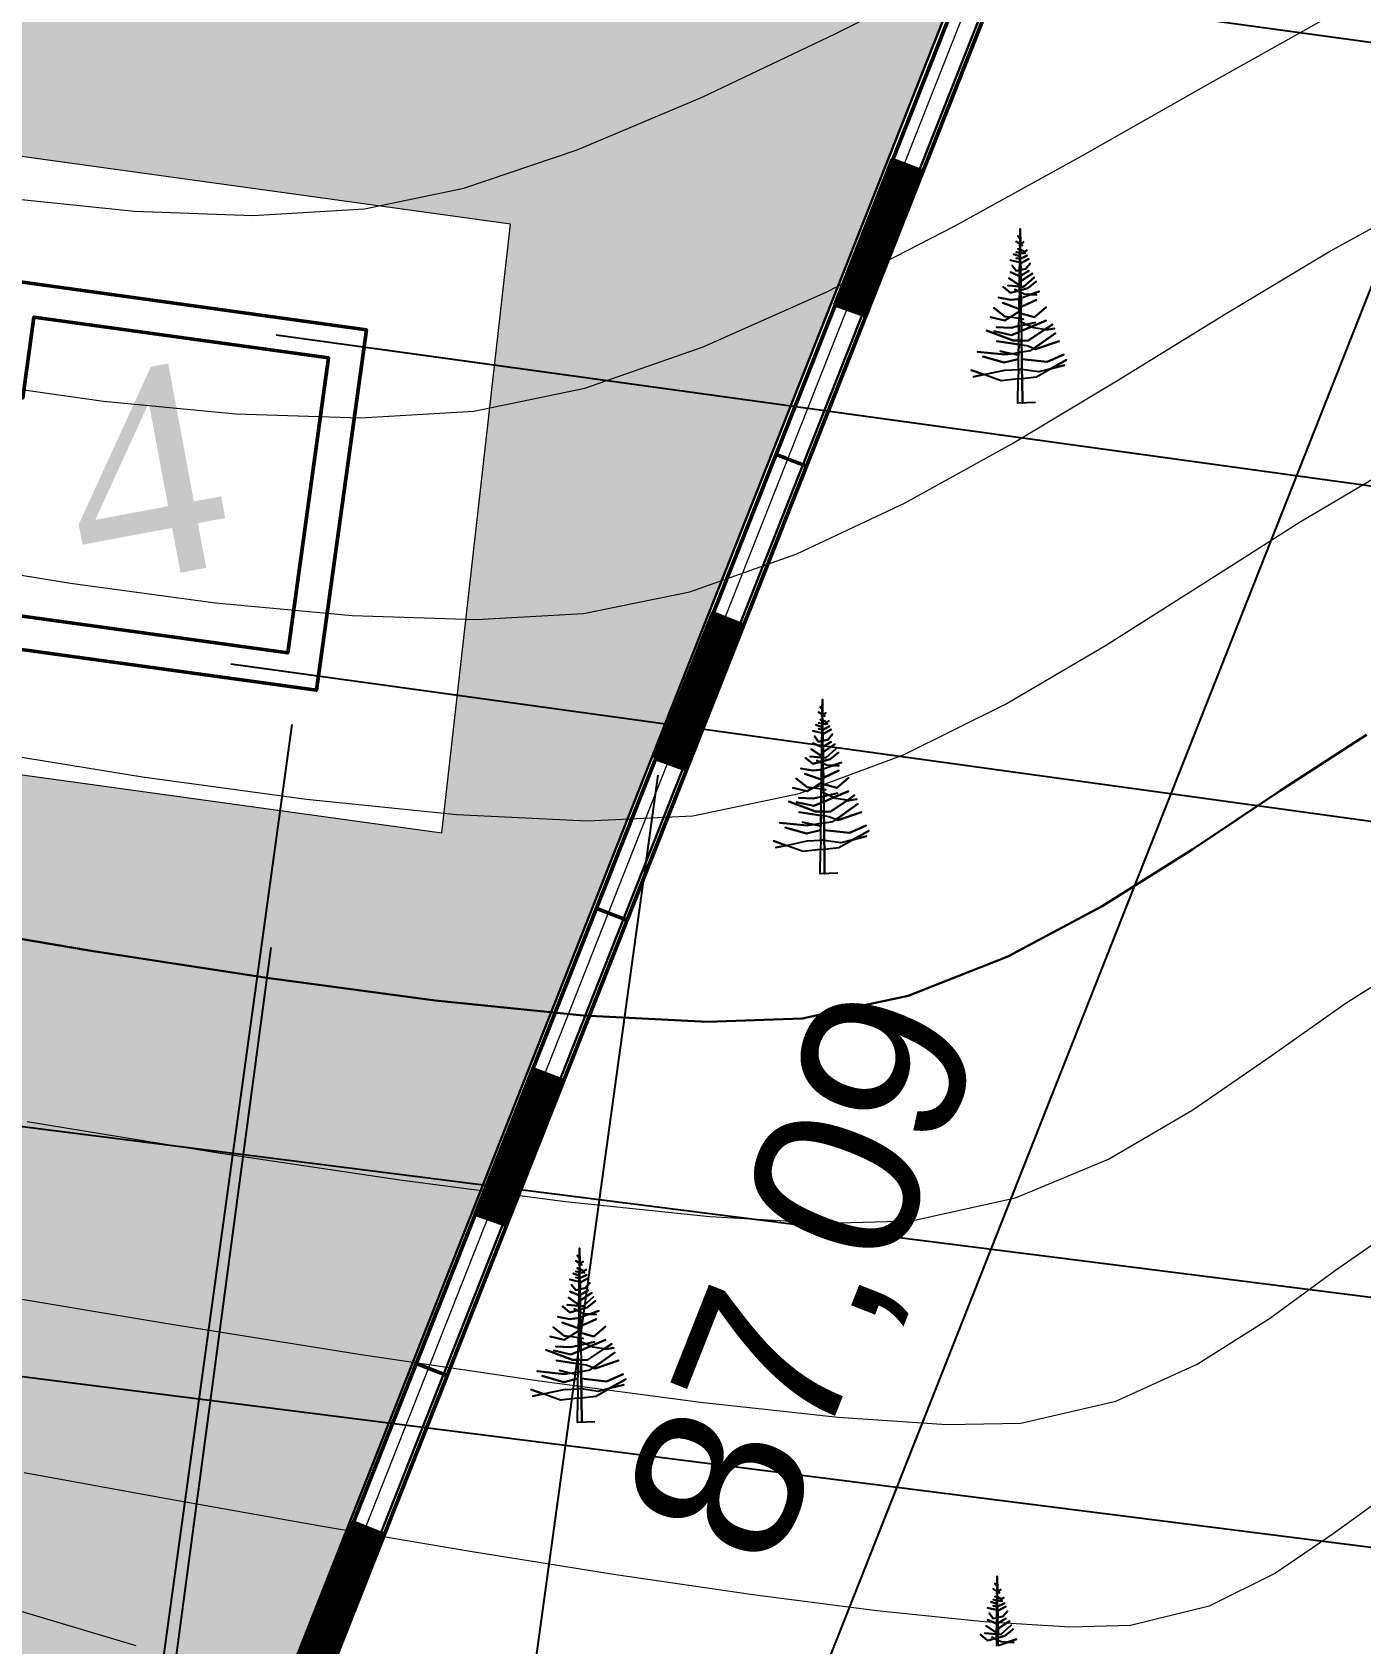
# Model space of a CAD drawing. Header units: feet. Extents: x 3381 to 683784, y 675186 to 4376258.
# Drawn here: x 683360.91 to 683376.96, y 4375792.91 to 4375812.39 of the extents above; entities that cross this region are included whole.
import ezdxf

# ---------------------------------------------------------------- set-up
doc = ezdxf.new("R2010")
doc.units = ezdxf.units.FT
doc.header["$MEASUREMENT"] = 0
doc.header["$PDMODE"] = 34
doc.header["$PDSIZE"] = 0.01
doc.layers.get('0').update_dxf_attribs({"linetype": 'CONTINUOUS'})
doc.layers.get('Defpoints').update_dxf_attribs({"linetype": 'CONTINUOUS'})
doc.layers.add('ANA HORIZONTAL', color=24, linetype='CONTINUOUS', lineweight=30)
doc.layers.add('HORIZANTAL', color=24, linetype='CONTINUOUS', lineweight=13)
doc.layers.add('Aqaclar', color=3, linetype='CONTINUOUS')
doc.layers.add('Layer8', color=7, linetype='CONTINUOUS')
doc.styles.get("Standard").update_dxf_attribs({"font": 'arial.ttf', "height": 2})
doc.styles.add('style5', font='ariall.ttf', dxfattribs={"height": 400})
doc.dimstyles.new('ISO-25', dxfattribs={"dimtxt": 2, "dimasz": 1, "dimexe": 1.25, "dimexo": 0.625, "dimtad": 1, "dimtxsty": 'Standard', "dimblk": 'OBLIQUE', "dimcen": 2.5, "dimadec": 0, "dimazin": 0, "dimtfac": 1, "dimtmove": 0, "dimatfit": 3, "dimldrblk": 'OBLIQUE', "dimfxl": 1, "dimarcsym": 0})

# ---------------------------------------------------------------- blocks, each defined once
blk = doc.blocks.new('_Oblique')
at = {"color": 0, "linetype": 'ByBlock', "lineweight": -2}
blk.add_line((-0.5, -0.5), (0.5, 0.5), dxfattribs=at)
blk = doc.blocks.new('*D133')
at = {"color": 0, "lineweight": -2, "transparency": 16777216}
for p, q in [((683383.27, 4375839.039), (683389.245, 4375836.679)), ((683356.082, 4375756.138), (683388.082, 4375837.138)), ((683351.27, 4375758.039), (683357.245, 4375755.679))]:
    blk.add_line(p, q, dxfattribs=at)
at = {"layer": 'Defpoints', "color": 0, "lineweight": 30, "transparency": 16777216}
for p in [(683382.689, 4375839.269), (683388.082, 4375837.138), (683350.689, 4375758.269)]:
    blk.add_point(p, dxfattribs=at)
at = {"color": 0, "lineweight": -2, "transparency": 16777216}
for p, rotation in [((683388.082, 4375837.138), 68.44292071496228), ((683356.082, 4375756.138), 248.4429207149623)]:
    blk.add_blockref('_Oblique', p, dxfattribs=dict(at, rotation=rotation))
at = {"color": 0, "lineweight": 18, "transparency": 16777216, "insert": (683370.383, 4375797.31), "char_height": 2, "attachment_point": 5, "rotation": 68.4429}
blk.add_mtext('87,09', dxfattribs=at)
blk = doc.blocks.new('*D99')
at = {"color": 0, "lineweight": -2, "transparency": 16777216}
for p, q in [((683366.418, 4375818.804), (683392.775, 4375815.752)), ((683390.958, 4375810.928), (683391.533, 4375815.896)), ((683365.843, 4375813.836), (683392.199, 4375810.784))]:
    blk.add_line(p, q, dxfattribs=at)
at = {"layer": 'Defpoints', "color": 0, "lineweight": 30, "transparency": 16777216}
for p in [(683365.797, 4375818.876, 243.171), (683391.533, 4375815.896), (683365.222, 4375813.908, 243.171)]:
    blk.add_point(p, dxfattribs=at)
at = {"color": 0, "lineweight": -2, "transparency": 16777216}
for p, rotation in [((683391.533, 4375815.896), 83.39454021314612), ((683390.958, 4375810.928), 263.3945402131461)]:
    blk.add_blockref('_Oblique', p, dxfattribs=dict(at, rotation=rotation))
at = {"color": 0, "lineweight": 18, "transparency": 16777216, "insert": (683389.61, 4375813.601), "char_height": 2, "attachment_point": 5, "rotation": 83.3945}
blk.add_mtext('{\\fArial|b0|i0|c238|p34;5.0}', dxfattribs=at)
blk = doc.blocks.new('*D104')
at = {"color": 0, "lineweight": -2, "transparency": 16777216}
for p, q in [((683363.855, 4375808.735), (683391.644, 4375804.899)), ((683389.856, 4375801.09), (683390.405, 4375805.07)), ((683363.306, 4375804.755), (683391.094, 4375800.919))]:
    blk.add_line(p, q, dxfattribs=at)
at = {"layer": 'Defpoints', "color": 0, "lineweight": 30, "transparency": 16777216}
for p in [(683363.236, 4375808.82), (683390.405, 4375805.07), (683362.687, 4375804.84)]:
    blk.add_point(p, dxfattribs=at)
at = {"color": 0, "lineweight": -2, "transparency": 16777216}
for p, rotation in [((683390.405, 4375805.07), 82.14074680062394), ((683389.856, 4375801.09), 262.1407468006239)]:
    blk.add_blockref('_Oblique', p, dxfattribs=dict(at, rotation=rotation))
at = {"color": 0, "lineweight": 18, "transparency": 16777216, "insert": (683388.5, 4375803.305), "char_height": 2, "attachment_point": 5, "rotation": 82.1407}
blk.add_mtext('{\\fArial|b0|i0|c238|p34;4.0}', dxfattribs=at)
blk = doc.blocks.new('*D108')
at = {"color": 0, "lineweight": -2, "transparency": 16777216}
for p, q in [((683359.855, 4375801.856), (683356.112, 4375773.867)), ((683363.793, 4375801.329), (683360.05, 4375773.34)), ((683356.278, 4375775.106), (683360.216, 4375774.579))]:
    blk.add_line(p, q, dxfattribs=at)
at = {"layer": 'Defpoints', "color": 0, "lineweight": 30, "transparency": 16777216}
for p in [(683359.938, 4375802.476), (683363.876, 4375801.949), (683360.216, 4375774.579)]:
    blk.add_point(p, dxfattribs=at)
at = {"color": 0, "lineweight": -2, "transparency": 16777216}
for p, rotation in [((683356.278, 4375775.106), 172.3837789304627), ((683360.216, 4375774.579), 352.3837789304627)]:
    blk.add_blockref('_Oblique', p, dxfattribs=dict(at, rotation=rotation))
at = {"color": 0, "lineweight": 18, "transparency": 16777216, "insert": (683358.465, 4375776.474), "char_height": 2, "attachment_point": 5, "rotation": 352.3838}
blk.add_mtext('{\\fArial|b0|i0|c238|p34;4.0}', dxfattribs=at)
blk = doc.blocks.new('*D121')
at = {"color": 0, "lineweight": -2, "transparency": 16777216}
for p, q in [((683364.046, 4375804.022), (683359.819, 4375773.396)), ((683368.467, 4375803.411), (683364.24, 4375772.786)), ((683359.99, 4375774.635), (683364.411, 4375774.024))]:
    blk.add_line(p, q, dxfattribs=at)
at = {"layer": 'Defpoints', "color": 0, "lineweight": 30, "transparency": 16777216}
for p in [(683364.132, 4375804.641, 243.171), (683368.553, 4375804.031, 243.171), (683364.411, 4375774.024)]:
    blk.add_point(p, dxfattribs=at)
at = {"color": 0, "lineweight": -2, "transparency": 16777216}
for p, rotation in [((683359.99, 4375774.635), 172.1407467968113), ((683364.411, 4375774.024), 352.1407467968113)]:
    blk.add_blockref('_Oblique', p, dxfattribs=dict(at, rotation=rotation))
at = {"color": 0, "lineweight": 18, "transparency": 16777216, "insert": (683362.425, 4375775.96), "char_height": 2, "attachment_point": 5, "rotation": 352.1407}
blk.add_mtext('{\\fArial|b0|i0|c238|p34;4.50}', dxfattribs=at)
blk = doc.blocks.new('*D122')
at = {"color": 0, "lineweight": -2, "transparency": 16777216}
for p, q in [((683365.841, 4375813.823), (683392.37, 4375810.161)), ((683391.132, 4375810.332), (683390.405, 4375805.07)), ((683365.115, 4375808.561), (683391.644, 4375804.899))]:
    blk.add_line(p, q, dxfattribs=at)
at = {"layer": 'Defpoints', "color": 0, "lineweight": 30, "transparency": 16777216}
for p in [(683365.222, 4375813.908, 243.171), (683364.495, 4375808.646, 243.171), (683390.405, 4375805.07)]:
    blk.add_point(p, dxfattribs=at)
at = {"color": 0, "lineweight": -2, "transparency": 16777216}
for p, rotation in [((683391.132, 4375810.332), 82.14074680101669), ((683390.405, 4375805.07), 262.1407468010166)]:
    blk.add_blockref('_Oblique', p, dxfattribs=dict(at, rotation=rotation))
at = {"color": 0, "lineweight": 18, "transparency": 16777216, "insert": (683389.138, 4375807.926), "char_height": 2, "width": 3.86374, "attachment_point": 5, "rotation": 82.1407}
blk.add_mtext('{\\fArial|b0|i0|c238|p34;5.50}', dxfattribs=at)
blk = doc.blocks.new('*D123')
at = {"color": 0, "lineweight": -2, "transparency": 16777216}
for p, q in [((683356.605, 4375799.695), (683390.418, 4375795.417)), ((683356.228, 4375796.719), (683390.042, 4375792.441)), ((683389.178, 4375795.574), (683388.802, 4375792.598))]:
    blk.add_line(p, q, dxfattribs=at)
at = {"layer": 'Defpoints', "color": 0, "lineweight": 30, "transparency": 16777216}
for p in [(683355.985, 4375799.774, 688.5), (683355.608, 4375796.797, 688.5), (683388.802, 4375792.598)]:
    blk.add_point(p, dxfattribs=at)
at = {"color": 0, "lineweight": -2, "transparency": 16777216}
for p, rotation in [((683389.178, 4375795.574), 82.78944197932778), ((683388.802, 4375792.598), 262.7894419793278)]:
    blk.add_blockref('_Oblique', p, dxfattribs=dict(at, rotation=rotation))
at = {"color": 0, "lineweight": 18, "transparency": 16777216, "insert": (683387.356, 4375794.293), "char_height": 2, "attachment_point": 5, "rotation": 82.7894}
blk.add_mtext('{\\fArial|b0|i0|c238|p34;3.0}', dxfattribs=at)
blk = doc.blocks.new('*D94')
at = {"color": 0, "lineweight": -2, "transparency": 16777216}
blk.add_arc((683359.508, 4375781.137), 7.21, 68.4429, 172.4341, dxfattribs=at)
at = {"layer": 'Defpoints', "color": 0, "lineweight": 30, "transparency": 16777216}
for p in [(683382.429, 4375839.155), (683262.889, 4375793.97), (683354.17, 4375785.983), (683359.543, 4375781.132), (683350.571, 4375758.514)]:
    blk.add_point(p, dxfattribs=at)
at = {"color": 0, "lineweight": -2, "transparency": 16777216}
for p, rotation in [((683362.157, 4375787.843), 338.4429207148453), ((683352.361, 4375782.086), 262.4341392844076)]:
    blk.add_blockref('_Oblique', p, dxfattribs=dict(at, rotation=rotation))
at = {"color": 0, "lineweight": 18, "transparency": 16777216, "insert": (683355.022, 4375788.773), "char_height": 2, "attachment_point": 5, "rotation": 30.4385}
blk.add_mtext('104°', dxfattribs=at)

msp = doc.modelspace()

# ---------------------------------------------------------------- hatches: boundary and pattern name
at = {"lineweight": 25}
h = msp.add_hatch(dxfattribs=at)
h.set_pattern_fill('GRASS', color=3)
h.set_pattern_definition([(90, (2464.0595, 925.1667), (-0.707106781, 0.707106781), [0.1875, -1.226713563]), (45, (2464.0595, 925.1667), (-0.70710678119, 0.70710678119), [0.1875, -0.8125]), (135, (2464.0595, 925.1667), (-0.70710678119, -0.70710678119), [0.1875, -0.8125])])
edge = h.paths.add_edge_path(flags=16)
edge.add_arc((683277.03, 4375801.661), 3.56, 0, 360)
edge = h.paths.add_edge_path()
edge.add_line((683279.822, 4375803.87), (683284.359, 4375803.262))
edge.add_line((683284.359, 4375803.262), (683284.746, 4375806.151))
edge.add_line((683284.746, 4375806.151), (683277.42, 4375807.14))
edge.add_line((683277.42, 4375807.14), (683279.561, 4375822.997))
edge.add_line((683279.561, 4375822.997), (683287.934, 4375821.866))
edge.add_line((683287.934, 4375821.866), (683288.661, 4375827.249))
edge.add_line((683288.661, 4375827.249), (683284.009, 4375827.92))
edge.add_line((683284.009, 4375827.92), (683284.823, 4375833.562))
edge.add_line((683284.823, 4375833.562), (683292.945, 4375832.408))
edge.add_line((683292.945, 4375832.408), (683296.691, 4375859.524))
edge.add_line((683296.691, 4375859.524), (683296.784, 4375860.213))
edge.add_line((683296.784, 4375860.213), (683296.514, 4375859.72))
edge.add_line((683296.514, 4375859.72), (683258.976, 4375786.391))
edge.add_line((683258.976, 4375786.391), (683350.571, 4375758.514))
edge.add_line((683350.571, 4375758.514), (683382.429, 4375839.155))
edge.add_line((683382.429, 4375839.155), (683375.318, 4375841.876))
edge.add_line((683375.318, 4375841.876), (683373.564, 4375837.292))
edge.add_line((683373.564, 4375837.292), (683365.2, 4375840.225))
edge.add_arc((683524.629, 4375775.341), 172.127, 157.85455, 159.31778)
edge.add_line((683363.595, 4375836.133), (683376.96, 4375834.336))
edge.add_line((683376.96, 4375834.336), (683376.218, 4375829.089))
edge.add_line((683376.218, 4375829.089), (683362.889, 4375830.896))
edge.add_arc((683363.189, 4375827.755), 3.155, 95.4615, 167.5925)
edge.add_line((683360.108, 4375828.433), (683360.108, 4375827.477))
edge.add_line((683360.108, 4375827.477), (683361.774, 4375827.871))
edge.add_line((683361.774, 4375827.871), (683367.366, 4375826.892))
edge.add_line((683367.366, 4375826.892), (683365.416, 4375813.709))
edge.add_line((683365.416, 4375813.709), (683365.197, 4375813.709))
edge.add_line((683365.197, 4375813.709), (683360.108, 4375814.426))
edge.add_line((683360.108, 4375814.426), (683360.719, 4375819.794))
edge.add_line((683360.719, 4375819.794), (683365.822, 4375819.095))
edge.add_line((683365.822, 4375819.095), (683366.173, 4375821.656))
edge.add_line((683366.173, 4375821.656), (683360.993, 4375822.366))
edge.add_line((683360.993, 4375822.366), (683361.589, 4375827.455))
edge.add_line((683361.589, 4375827.455), (683360.008, 4375827.246))
edge.add_line((683360.008, 4375827.246), (683357.952, 4375811.279))
edge.add_line((683357.952, 4375811.279), (683366.688, 4375810.071))
edge.add_line((683366.688, 4375810.071), (683365.857, 4375802.715))
edge.add_line((683365.857, 4375802.715), (683357.074, 4375803.93))
edge.add_line((683357.074, 4375803.93), (683356.695, 4375801.28))
edge.add_line((683356.695, 4375801.28), (683350.568, 4375802.083))
edge.add_arc((683350.131, 4375792.093), 10, 87.4993, 110.7786)
edge.add_line((683346.584, 4375801.442), (683356.333, 4375800.016))
edge.add_line((683356.333, 4375800.016), (683355.706, 4375796.522))
edge.add_line((683355.706, 4375796.522), (683352.395, 4375797.048))
edge.add_line((683352.395, 4375797.048), (683352.789, 4375800.122))
edge.add_line((683352.789, 4375800.122), (683350.258, 4375800.457))
edge.add_line((683350.258, 4375800.457), (683349.853, 4375797.395))
edge.add_line((683349.853, 4375797.395), (683346.529, 4375797.835))
edge.add_line((683346.529, 4375797.835), (683346.881, 4375800.932))
edge.add_line((683346.881, 4375800.932), (683346.087, 4375801.239))
edge.add_arc((683350.3, 4375791.88), 10.263, 114.2395, 179.0096)
edge.add_line((683340.039, 4375792.058), (683339.689, 4375789.422))
edge.add_line((683339.689, 4375789.422), (683336.703, 4375789.749))
edge.add_line((683336.703, 4375789.749), (683335.822, 4375784.886))
edge.add_line((683335.822, 4375784.886), (683327.113, 4375786.099))
edge.add_line((683327.113, 4375786.099), (683327.8, 4375791))
edge.add_line((683327.8, 4375791), (683320.874, 4375791.919))
edge.add_line((683320.874, 4375791.919), (683321.309, 4375795.193))
edge.add_arc((683318.335, 4375795.588), 3, 352.4412, 442.1402)
edge.add_line((683318.745, 4375798.559), (683306.859, 4375800.2))
edge.add_line((683306.859, 4375800.2), (683305.588, 4375790.783))
edge.add_line((683305.588, 4375790.783), (683298.285, 4375791.761))
edge.add_line((683298.285, 4375791.761), (683299.539, 4375801.211))
edge.add_line((683299.539, 4375801.211), (683296.523, 4375801.633))
edge.add_line((683296.523, 4375801.633), (683295.262, 4375792.128))
edge.add_line((683295.262, 4375792.128), (683293.832, 4375792.402))
edge.add_line((683293.832, 4375792.402), (683283.111, 4375793.946))
edge.add_line((683283.111, 4375793.946), (683284.16, 4375801.775))
edge.add_line((683284.16, 4375801.775), (683280.54, 4375802.26))
edge.add_arc((683277.03, 4375801.661), 3.56, 9.688, 38.3434)
at = {"lineweight": 50}
h = msp.add_hatch(dxfattribs=at)
h.set_pattern_fill('ANSI31', scale=0.3, angle=76.6288)
h.set_pattern_definition([(121.628787469, (4782350.89362, 2697300.9547), (-0.03192988339517, -0.01966551668202), [])])
h.paths.add_polyline_path([(683370.606, 4375809.096), (683371.301, 4375810.853), (683371.671, 4375810.711), (683370.982, 4375808.961)])
h = msp.add_hatch(dxfattribs=at)
h.set_pattern_fill('ANSI31', scale=0.3, angle=76.0049)
h.set_pattern_definition([(121.004872172, (4763828.15814, 2652760.532706), (-0.0321421312917, -0.01931666109934), [])])
h.paths.add_polyline_path([(683368.43, 4375803.617), (683369.132, 4375805.372), (683369.503, 4375805.224), (683368.813, 4375803.474)])
h = msp.add_hatch(dxfattribs=at)
h.set_pattern_fill('ANSI31', scale=0.3, angle=76.6288)
h.set_pattern_definition([(121.628787469, (4782346.54984, 2697289.964888), (-0.03192988339517, -0.01966551668202), [])])
h.paths.add_polyline_path([(683366.262, 4375798.107), (683366.957, 4375799.864), (683367.328, 4375799.721), (683366.638, 4375797.971)])
h = msp.add_hatch(dxfattribs=at)
h.set_pattern_fill('ANSI31', scale=0.3, angle=76.0049)
h.set_pattern_definition([(121.004872172, (4763823.814362, 2652749.542893), (-0.0321421312917, -0.01931666109934), [])])
h.paths.add_polyline_path([(683364.086, 4375792.628), (683364.788, 4375794.383), (683365.16, 4375794.235), (683364.47, 4375792.485)])

# ---------------------------------------------------------------- linework, layer by layer
at = {"color": 7, "lineweight": 50}
for p, q in [((683369.89, 4375807.29), (683370.253, 4375807.151)), ((683367.71, 4375801.807), (683368.073, 4375801.668)), ((683365.547, 4375796.3), (683365.909, 4375796.161))]:
    msp.add_line(p, q, dxfattribs=at)
at = {"color": 7, "lineweight": 30}
for points in [[(683370.574, 4375844.12), (683382.949, 4375839.384), (683350.807, 4375758.024), (683258.402, 4375786.147), (683301.593, 4375870.52), (683361.232, 4375847.695)], [(683370.431, 4375843.746), (683382.429, 4375839.155), (683350.571, 4375758.514), (683258.976, 4375786.391), (683301.785, 4375870.018), (683361.089, 4375847.322)]]:
    msp.add_lwpolyline(points, dxfattribs=at)
at = {"color": 1, "lineweight": 0}
msp.add_lwpolyline([(683258.689, 4375786.269), (683301.689, 4375870.269), (683382.689, 4375839.269), (683350.689, 4375758.269)], close=True, dxfattribs=at)
at = {"color": 7, "lineweight": 50}
for points in [[(683361.341, 4375847.255), (683361.516, 4375847.616), (683336.193, 4375857.298), (683297.299, 4375862.131), (683262.253, 4375793.668), (683359.802, 4375780.68), (683375.579, 4375820.596), (683375.22, 4375820.738), (683359.543, 4375781.132), (683262.889, 4375793.97), (683297.578, 4375861.697), (683336.092, 4375856.924), (683361.341, 4375847.255)], [(683370.606, 4375809.096), (683371.301, 4375810.853), (683371.671, 4375810.711), (683370.98, 4375808.962), (683370.606, 4375809.096)], [(683368.431, 4375803.617), (683369.132, 4375805.372), (683369.503, 4375805.225), (683368.812, 4375803.475), (683368.448, 4375803.61)], [(683366.262, 4375798.107), (683366.957, 4375799.864), (683367.328, 4375799.721), (683366.636, 4375797.972), (683366.262, 4375798.107)], [(683364.087, 4375792.627), (683364.788, 4375794.383), (683365.16, 4375794.235), (683364.468, 4375792.485), (683364.104, 4375792.62)]]:
    msp.add_lwpolyline(points, dxfattribs=at)
at = {"color": 7, "lineweight": 18, "elevation": 243.171}
msp.add_lwpolyline([(683357.029, 4375803.937), (683365.857, 4375802.715), (683366.688, 4375810.071), (683357.952, 4375811.279)], dxfattribs=at)
at = {"color": 7, "lineweight": 50, "elevation": 243.171, "flags": 128}
msp.add_lwpolyline([(683360.398, 4375808.026), (683360.794, 4375807.971), (683360.929, 4375808.947), (683364.49, 4375808.455), (683363.996, 4375804.889), (683360.435, 4375805.381), (683360.657, 4375806.981), (683360.261, 4375807.036), (683359.984, 4375805.04), (683364.343, 4375804.437), (683364.946, 4375808.795), (683360.588, 4375809.398), (683360.398, 4375808.026)], dxfattribs=at)
at = {"linetype": 'Continuous'}
msp.add_open_spline([(683310.661, 4375992.239), (683312.482, 4375988.769), (683318.788, 4375976.751), (683328.685, 4375958.769), (683342.68, 4375939.505), (683353.451, 4375919.307), (683364.414, 4375901.421), (683373.542, 4375884.018), (683386.957, 4375865.497), (683403.556, 4375851.208), (683415.091, 4375836.371), (683423.022, 4375825.888), (683434.34, 4375813.97), (683442.589, 4375803.278), (683447.033, 4375797.518)], degree=3, knots=[0, 0, 0, 0, 11.75951, 40.72321, 61.46233, 83.054979, 109.290717, 124.392744, 141.962718, 177.533008, 189.558821, 198.276488, 216.955448, 238.768866, 238.768866, 238.768866, 238.768866], dxfattribs=at)
at = {"layer": 'ANA HORIZONTAL', "color": 32, "lineweight": 30, "elevation": 690}
msp.add_lwpolyline([(683359.386, 4375801.668), (683361.619, 4375801.289), (683363.773, 4375800.957), (683365.779, 4375800.69), (683367.566, 4375800.508), (683369.067, 4375800.429), (683370.212, 4375800.472), (683371.491, 4375800.746), (683372.696, 4375801.218), (683373.839, 4375801.829), (683374.933, 4375802.519), (683375.993, 4375803.228), (683377.032, 4375803.898)], dxfattribs=at)
at = {"layer": 'Aqaclar', "color": 3}
for points in [[(683373.032, 4375807.915), (683372.82, 4375807.908), (683372.824, 4375808.202), (683372.616, 4375808.178), (683372.406, 4375808.254), (683372.256, 4375808.308), (683372.406, 4375808.254), (683372.281, 4375808.227), (683372.406, 4375808.254), (683372.66, 4375808.308), (683372.825, 4375808.315), (683372.824, 4375808.202), (683372.869, 4375808.207), (683372.873, 4375807.909), (683372.869, 4375808.207), (683373.045, 4375808.227), (683373.212, 4375808.321), (683373.38, 4375808.365), (683373.212, 4375808.321), (683373.405, 4375808.429), (683373.212, 4375808.321), (683373.071, 4375808.284), (683372.868, 4375808.313), (683372.869, 4375808.207), (683372.868, 4375808.313), (683372.849, 4375808.316), (683372.825, 4375808.315), (683372.827, 4375808.438), (683372.824, 4375808.438), (683372.654, 4375808.397), (683372.395, 4375808.47), (683372.654, 4375808.397), (683372.824, 4375808.438), (683372.827, 4375808.438), (683372.827, 4375808.484), (683372.818, 4375808.486), (683372.603, 4375808.535), (683372.733, 4375808.505), (683372.66, 4375808.494), (683372.331, 4375808.527), (683372.66, 4375808.494), (683372.733, 4375808.505), (683372.828, 4375808.52), (683372.827, 4375808.484), (683372.828, 4375808.52), (683372.865, 4375808.526), (683372.868, 4375808.313), (683372.866, 4375808.438), (683372.868, 4375808.438), (683373.172, 4375808.405), (683373.374, 4375808.494), (683373.172, 4375808.405), (683372.866, 4375808.438), (683372.865, 4375808.526), (683372.976, 4375808.543), (683373.273, 4375808.753), (683373.01, 4375808.567), (683373.033, 4375808.559), (683373.317, 4375808.656), (683373.033, 4375808.559), (683372.925, 4375808.6), (683372.864, 4375808.609), (683372.865, 4375808.526), (683372.864, 4375808.609), (683372.829, 4375808.615), (683372.828, 4375808.52), (683372.829, 4375808.615), (683372.565, 4375808.656), (683372.829, 4375808.615), (683372.829, 4375808.664), (683372.761, 4375808.664), (683372.439, 4375808.786), (683372.761, 4375808.664), (683372.829, 4375808.664), (683372.831, 4375808.767), (683372.742, 4375808.729), (683372.534, 4375808.778), (683372.742, 4375808.729), (683372.862, 4375808.78), (683372.863, 4375808.664), (683372.829, 4375808.664), (683372.863, 4375808.664), (683372.864, 4375808.609), (683372.863, 4375808.664), (683372.944, 4375808.664), (683373.143, 4375808.797), (683373.235, 4375808.859), (683373.143, 4375808.797), (683373.165, 4375808.794), (683373.26, 4375808.81), (683373.165, 4375808.794), (683373.007, 4375808.818), (683372.98, 4375808.831), (683372.862, 4375808.78), (683372.98, 4375808.831), (683373.159, 4375808.907), (683372.98, 4375808.831), (683372.919, 4375808.859), (683373.026, 4375808.883), (683372.919, 4375808.859), (683372.849, 4375808.891), (683372.86, 4375808.886), (683372.861, 4375808.846), (683372.919, 4375808.859), (683372.861, 4375808.846), (683372.862, 4375808.78), (683372.861, 4375808.846), (683372.832, 4375808.84), (683372.831, 4375808.767), (683372.832, 4375808.84), (683372.736, 4375808.818), (683372.559, 4375808.826), (683372.736, 4375808.818), (683372.832, 4375808.84), (683372.833, 4375808.931), (683372.887, 4375808.923), (683372.86, 4375808.927), (683372.86, 4375808.886), (683372.86, 4375808.927), (683372.833, 4375808.931), (683372.66, 4375808.956), (683372.527, 4375809.061), (683372.66, 4375808.956), (683372.724, 4375808.947), (683372.66, 4375808.907), (683372.489, 4375808.948), (683372.66, 4375808.907), (683372.724, 4375808.947), (683372.834, 4375809.015), (683372.833, 4375808.931), (683372.86, 4375808.927), (683372.859, 4375808.991), (683373.02, 4375808.948), (683373.159, 4375809.069), (683373.02, 4375808.948), (683372.859, 4375808.991), (683372.858, 4375809.072), (683373.045, 4375809.158), (683372.818, 4375809.053), (683372.635, 4375809.118), (683372.818, 4375809.053), (683372.834, 4375809.061), (683372.834, 4375809.015), (683372.836, 4375809.173), (683372.818, 4375809.166), (683372.729, 4375809.158), (683372.584, 4375809.183), (683372.729, 4375809.158), (683372.818, 4375809.166), (683372.836, 4375809.173), (683372.857, 4375809.18), (683372.858, 4375809.072), (683372.857, 4375809.18), (683373.077, 4375809.255), (683372.971, 4375809.219), (683373.045, 4375809.215), (683372.894, 4375809.223), (683372.78, 4375809.28), (683372.837, 4375809.251), (683372.836, 4375809.173), (683372.857, 4375809.18), (683372.856, 4375809.274), (683372.729, 4375809.239), (683372.641, 4375809.312), (683372.729, 4375809.239), (683372.837, 4375809.269), (683372.837, 4375809.251), (683372.837, 4375809.269), (683372.938, 4375809.296), (683373.039, 4375809.377), (683372.938, 4375809.296), (683372.856, 4375809.274), (683372.855, 4375809.315), (683372.887, 4375809.312), (683373.014, 4375809.426), (683372.887, 4375809.312), (683372.855, 4375809.315), (683372.838, 4375809.316), (683372.837, 4375809.269), (683372.838, 4375809.316), (683372.698, 4375809.328), (683372.838, 4375809.316), (683372.838, 4375809.332), (683372.71, 4375809.417), (683372.838, 4375809.332), (683372.839, 4375809.443), (683372.843, 4375809.442), (683372.729, 4375809.49), (683372.843, 4375809.442), (683372.951, 4375809.507), (683372.853, 4375809.448), (683372.855, 4375809.315), (683372.854, 4375809.381), (683372.995, 4375809.474), (683372.854, 4375809.381), (683372.853, 4375809.518), (683372.913, 4375809.531), (683372.969, 4375809.596), (683372.913, 4375809.531), (683372.853, 4375809.518), (683372.84, 4375809.515), (683372.839, 4375809.443), (683372.84, 4375809.515), (683372.799, 4375809.507), (683372.748, 4375809.571), (683372.799, 4375809.507), (683372.84, 4375809.515), (683372.841, 4375809.609), (683372.729, 4375809.636), (683372.862, 4375809.604), (683372.951, 4375809.652), (683372.862, 4375809.604), (683372.851, 4375809.606), (683372.853, 4375809.518), (683372.851, 4375809.606), (683372.851, 4375809.651), (683372.932, 4375809.693), (683372.851, 4375809.651), (683372.85, 4375809.723), (683372.881, 4375809.717), (683372.85, 4375809.723), (683372.799, 4375809.733), (683372.843, 4375809.725), (683372.841, 4375809.609), (683372.842, 4375809.653), (683372.799, 4375809.66), (683372.842, 4375809.653), (683372.842, 4375809.683), (683372.767, 4375809.709), (683372.842, 4375809.683), (683372.843, 4375809.725), (683372.843, 4375809.764), (683372.818, 4375809.774), (683372.849, 4375809.762), (683372.881, 4375809.749), (683372.906, 4375809.717), (683372.893, 4375809.734), (683372.925, 4375809.758), (683372.881, 4375809.725), (683372.893, 4375809.734), (683372.881, 4375809.749), (683372.849, 4375809.762), (683372.85, 4375809.723), (683372.849, 4375809.762), (683372.849, 4375809.824), (683372.887, 4375809.855), (683372.854, 4375809.828), (683372.875, 4375809.814), (683372.854, 4375809.828), (683372.844, 4375809.834), (683372.799, 4375809.863), (683372.844, 4375809.834), (683372.845, 4375809.894), (683372.818, 4375809.928), (683372.845, 4375809.894), (683372.846, 4375810.016), (683372.849, 4375809.831), (683372.849, 4375809.824), (683372.849, 4375809.831), (683372.844, 4375809.834), (683372.844, 4375809.82), (683372.849, 4375809.824), (683372.837, 4375809.814), (683372.844, 4375809.82), (683372.843, 4375809.764)], [(683370.642, 4375802.225), (683370.431, 4375802.217), (683370.434, 4375802.512), (683370.226, 4375802.488), (683370.017, 4375802.563), (683369.866, 4375802.618), (683370.017, 4375802.563), (683369.892, 4375802.537), (683370.017, 4375802.563), (683370.271, 4375802.618), (683370.436, 4375802.625), (683370.434, 4375802.512), (683370.48, 4375802.517), (683370.483, 4375802.219), (683370.48, 4375802.517), (683370.656, 4375802.537), (683370.822, 4375802.63), (683370.991, 4375802.674), (683370.822, 4375802.63), (683371.016, 4375802.739), (683370.822, 4375802.63), (683370.681, 4375802.593), (683370.478, 4375802.623), (683370.48, 4375802.517), (683370.478, 4375802.623), (683370.46, 4375802.626), (683370.436, 4375802.625), (683370.437, 4375802.747), (683370.435, 4375802.747), (683370.264, 4375802.707), (683370.005, 4375802.78), (683370.264, 4375802.707), (683370.435, 4375802.747), (683370.437, 4375802.747), (683370.438, 4375802.794), (683370.429, 4375802.796), (683370.214, 4375802.844), (683370.343, 4375802.815), (683370.271, 4375802.804), (683369.942, 4375802.836), (683370.271, 4375802.804), (683370.343, 4375802.815), (683370.438, 4375802.83), (683370.438, 4375802.794), (683370.438, 4375802.83), (683370.476, 4375802.835), (683370.478, 4375802.623), (683370.477, 4375802.748), (683370.479, 4375802.747), (683370.782, 4375802.715), (683370.984, 4375802.804), (683370.782, 4375802.715), (683370.477, 4375802.748), (683370.476, 4375802.835), (683370.586, 4375802.852), (683370.883, 4375803.063), (683370.621, 4375802.877), (683370.643, 4375802.869), (683370.928, 4375802.966), (683370.643, 4375802.869), (683370.536, 4375802.909), (683370.475, 4375802.919), (683370.476, 4375802.835), (683370.475, 4375802.919), (683370.439, 4375802.924), (683370.438, 4375802.83), (683370.439, 4375802.924), (683370.176, 4375802.966), (683370.439, 4375802.924), (683370.44, 4375802.974), (683370.372, 4375802.974), (683370.05, 4375803.095), (683370.372, 4375802.974), (683370.44, 4375802.974), (683370.441, 4375803.077), (683370.353, 4375803.039), (683370.144, 4375803.087), (683370.353, 4375803.039), (683370.472, 4375803.09), (683370.474, 4375802.974), (683370.44, 4375802.974), (683370.474, 4375802.974), (683370.475, 4375802.919), (683370.474, 4375802.974), (683370.555, 4375802.974), (683370.754, 4375803.107), (683370.845, 4375803.168), (683370.754, 4375803.107), (683370.776, 4375803.104), (683370.871, 4375803.12), (683370.776, 4375803.104), (683370.618, 4375803.128), (683370.591, 4375803.14), (683370.472, 4375803.09), (683370.591, 4375803.14), (683370.77, 4375803.217), (683370.591, 4375803.14), (683370.53, 4375803.169), (683370.637, 4375803.193), (683370.53, 4375803.169), (683370.46, 4375803.201), (683370.471, 4375803.196), (683370.472, 4375803.156), (683370.53, 4375803.169), (683370.472, 4375803.156), (683370.472, 4375803.09), (683370.472, 4375803.156), (683370.442, 4375803.149), (683370.441, 4375803.077), (683370.442, 4375803.149), (683370.346, 4375803.128), (683370.17, 4375803.136), (683370.346, 4375803.128), (683370.442, 4375803.149), (683370.443, 4375803.241), (683370.498, 4375803.233), (683370.471, 4375803.237), (683370.471, 4375803.196), (683370.471, 4375803.237), (683370.443, 4375803.241), (683370.271, 4375803.265), (683370.138, 4375803.371), (683370.271, 4375803.265), (683370.335, 4375803.256), (683370.271, 4375803.217), (683370.1, 4375803.257), (683370.271, 4375803.217), (683370.335, 4375803.256), (683370.444, 4375803.324), (683370.443, 4375803.241), (683370.471, 4375803.237), (683370.47, 4375803.301), (683370.631, 4375803.257), (683370.77, 4375803.379), (683370.631, 4375803.257), (683370.47, 4375803.301), (683370.469, 4375803.381), (683370.656, 4375803.468), (683370.429, 4375803.363), (683370.245, 4375803.427), (683370.429, 4375803.363), (683370.445, 4375803.37), (683370.444, 4375803.324), (683370.446, 4375803.482), (683370.429, 4375803.476), (683370.34, 4375803.468), (683370.195, 4375803.492), (683370.34, 4375803.468), (683370.429, 4375803.476), (683370.446, 4375803.482), (683370.467, 4375803.489), (683370.469, 4375803.381), (683370.467, 4375803.489), (683370.688, 4375803.565), (683370.581, 4375803.529), (683370.656, 4375803.525), (683370.504, 4375803.533), (683370.391, 4375803.589), (683370.447, 4375803.561), (683370.446, 4375803.482), (683370.467, 4375803.489), (683370.466, 4375803.583), (683370.34, 4375803.549), (683370.252, 4375803.622), (683370.34, 4375803.549), (683370.448, 4375803.578), (683370.447, 4375803.561), (683370.448, 4375803.578), (683370.549, 4375803.606), (683370.65, 4375803.687), (683370.549, 4375803.606), (683370.466, 4375803.583), (683370.466, 4375803.625), (683370.498, 4375803.622), (683370.624, 4375803.735), (683370.498, 4375803.622), (683370.466, 4375803.625), (683370.448, 4375803.626), (683370.448, 4375803.578), (683370.448, 4375803.626), (683370.309, 4375803.638), (683370.448, 4375803.626), (683370.448, 4375803.642), (683370.321, 4375803.727), (683370.448, 4375803.642), (683370.45, 4375803.753), (683370.454, 4375803.751), (683370.34, 4375803.8), (683370.454, 4375803.751), (683370.561, 4375803.816), (683370.464, 4375803.758), (683370.466, 4375803.625), (683370.465, 4375803.691), (683370.605, 4375803.784), (683370.465, 4375803.691), (683370.463, 4375803.828), (683370.523, 4375803.84), (683370.58, 4375803.905), (683370.523, 4375803.84), (683370.463, 4375803.828), (683370.451, 4375803.825), (683370.45, 4375803.753), (683370.451, 4375803.825), (683370.41, 4375803.816), (683370.359, 4375803.881), (683370.41, 4375803.816), (683370.451, 4375803.825), (683370.452, 4375803.918), (683370.34, 4375803.946), (683370.473, 4375803.913), (683370.561, 4375803.962), (683370.473, 4375803.913), (683370.462, 4375803.916), (683370.463, 4375803.828), (683370.462, 4375803.916), (683370.462, 4375803.96), (683370.542, 4375804.002), (683370.462, 4375803.96), (683370.461, 4375804.033), (683370.492, 4375804.027), (683370.461, 4375804.033), (683370.41, 4375804.043), (683370.453, 4375804.034), (683370.452, 4375803.918), (683370.452, 4375803.962), (683370.41, 4375803.97), (683370.452, 4375803.962), (683370.453, 4375803.992), (683370.378, 4375804.019), (683370.453, 4375803.992), (683370.453, 4375804.034), (683370.454, 4375804.074), (683370.429, 4375804.083), (683370.46, 4375804.071), (683370.492, 4375804.059), (683370.517, 4375804.027), (683370.504, 4375804.044), (683370.536, 4375804.067), (683370.492, 4375804.035), (683370.504, 4375804.044), (683370.492, 4375804.059), (683370.46, 4375804.071), (683370.461, 4375804.033), (683370.46, 4375804.071), (683370.459, 4375804.133), (683370.498, 4375804.164), (683370.464, 4375804.137), (683370.485, 4375804.124), (683370.464, 4375804.137), (683370.455, 4375804.144), (683370.41, 4375804.172), (683370.455, 4375804.144), (683370.455, 4375804.203), (683370.429, 4375804.237), (683370.455, 4375804.203), (683370.457, 4375804.326), (683370.459, 4375804.141), (683370.459, 4375804.133), (683370.459, 4375804.141), (683370.455, 4375804.144), (683370.455, 4375804.129), (683370.459, 4375804.133), (683370.447, 4375804.124), (683370.455, 4375804.129), (683370.454, 4375804.074)], [(683367.708, 4375795.595), (683367.496, 4375795.588), (683367.5, 4375795.882), (683367.292, 4375795.859), (683367.083, 4375795.934), (683366.932, 4375795.988), (683367.083, 4375795.934), (683366.957, 4375795.907), (683367.083, 4375795.934), (683367.336, 4375795.988), (683367.501, 4375795.995), (683367.5, 4375795.882), (683367.545, 4375795.887), (683367.549, 4375795.59), (683367.545, 4375795.887), (683367.722, 4375795.907), (683367.888, 4375796.001), (683368.056, 4375796.045), (683367.888, 4375796.001), (683368.082, 4375796.11), (683367.888, 4375796.001), (683367.747, 4375795.964), (683367.544, 4375795.994), (683367.545, 4375795.887), (683367.544, 4375795.994), (683367.526, 4375795.996), (683367.501, 4375795.995), (683367.503, 4375796.118), (683367.501, 4375796.118), (683367.33, 4375796.077), (683367.071, 4375796.15), (683367.33, 4375796.077), (683367.501, 4375796.118), (683367.503, 4375796.118), (683367.504, 4375796.164), (683367.494, 4375796.166), (683367.28, 4375796.215), (683367.409, 4375796.186), (683367.336, 4375796.174), (683367.008, 4375796.207), (683367.336, 4375796.174), (683367.409, 4375796.186), (683367.504, 4375796.2), (683367.504, 4375796.164), (683367.504, 4375796.2), (683367.541, 4375796.206), (683367.544, 4375795.994), (683367.542, 4375796.118), (683367.545, 4375796.118), (683367.848, 4375796.085), (683368.05, 4375796.174), (683367.848, 4375796.085), (683367.542, 4375796.118), (683367.541, 4375796.206), (683367.652, 4375796.223), (683367.949, 4375796.434), (683367.687, 4375796.248), (683367.709, 4375796.239), (683367.993, 4375796.336), (683367.709, 4375796.239), (683367.602, 4375796.28), (683367.54, 4375796.289), (683367.541, 4375796.206), (683367.54, 4375796.289), (683367.505, 4375796.295), (683367.504, 4375796.2), (683367.505, 4375796.295), (683367.242, 4375796.336), (683367.505, 4375796.295), (683367.506, 4375796.344), (683367.437, 4375796.344), (683367.115, 4375796.466), (683367.437, 4375796.344), (683367.506, 4375796.344), (683367.507, 4375796.447), (683367.418, 4375796.409), (683367.21, 4375796.458), (683367.418, 4375796.409), (683367.538, 4375796.46), (683367.54, 4375796.344), (683367.506, 4375796.344), (683367.54, 4375796.344), (683367.54, 4375796.289), (683367.54, 4375796.344), (683367.621, 4375796.344), (683367.819, 4375796.477), (683367.911, 4375796.539), (683367.819, 4375796.477), (683367.842, 4375796.474), (683367.936, 4375796.49), (683367.842, 4375796.474), (683367.684, 4375796.498), (683367.656, 4375796.511), (683367.538, 4375796.46), (683367.656, 4375796.511), (683367.835, 4375796.587), (683367.656, 4375796.511), (683367.595, 4375796.539), (683367.703, 4375796.563), (683367.595, 4375796.539), (683367.526, 4375796.571), (683367.537, 4375796.566), (683367.537, 4375796.526), (683367.595, 4375796.539), (683367.537, 4375796.526), (683367.538, 4375796.46), (683367.537, 4375796.526), (683367.508, 4375796.52), (683367.507, 4375796.447), (683367.508, 4375796.52), (683367.412, 4375796.498), (683367.235, 4375796.506), (683367.412, 4375796.498), (683367.508, 4375796.52), (683367.509, 4375796.611), (683367.564, 4375796.604), (683367.536, 4375796.607), (683367.537, 4375796.566), (683367.536, 4375796.607), (683367.509, 4375796.611), (683367.336, 4375796.636), (683367.204, 4375796.741), (683367.336, 4375796.636), (683367.4, 4375796.627), (683367.336, 4375796.587), (683367.166, 4375796.628), (683367.336, 4375796.587), (683367.4, 4375796.627), (683367.51, 4375796.695), (683367.509, 4375796.611), (683367.536, 4375796.608), (683367.536, 4375796.671), (683367.696, 4375796.628), (683367.835, 4375796.749), (683367.696, 4375796.628), (683367.536, 4375796.671), (683367.535, 4375796.752), (683367.722, 4375796.838), (683367.494, 4375796.733), (683367.311, 4375796.798), (683367.494, 4375796.733), (683367.511, 4375796.741), (683367.51, 4375796.695), (683367.512, 4375796.853), (683367.494, 4375796.847), (683367.406, 4375796.838), (683367.261, 4375796.863), (683367.406, 4375796.838), (683367.494, 4375796.847), (683367.512, 4375796.853), (683367.533, 4375796.86), (683367.535, 4375796.752), (683367.533, 4375796.86), (683367.753, 4375796.936), (683367.647, 4375796.899), (683367.722, 4375796.895), (683367.57, 4375796.903), (683367.456, 4375796.96), (683367.513, 4375796.932), (683367.512, 4375796.853), (683367.533, 4375796.86), (683367.532, 4375796.954), (683367.406, 4375796.919), (683367.317, 4375796.992), (683367.406, 4375796.919), (683367.513, 4375796.949), (683367.513, 4375796.932), (683367.513, 4375796.949), (683367.614, 4375796.976), (683367.715, 4375797.057), (683367.614, 4375796.976), (683367.532, 4375796.954), (683367.531, 4375796.995), (683367.564, 4375796.992), (683367.69, 4375797.106), (683367.564, 4375796.992), (683367.531, 4375796.995), (683367.514, 4375796.997), (683367.513, 4375796.949), (683367.514, 4375796.997), (683367.374, 4375797.009), (683367.514, 4375796.997), (683367.514, 4375797.012), (683367.387, 4375797.098), (683367.514, 4375797.012), (683367.516, 4375797.124), (683367.52, 4375797.122), (683367.406, 4375797.17), (683367.52, 4375797.122), (683367.627, 4375797.187), (683367.53, 4375797.128), (683367.531, 4375796.995), (683367.531, 4375797.062), (683367.671, 4375797.154), (683367.531, 4375797.062), (683367.529, 4375797.198), (683367.589, 4375797.211), (683367.646, 4375797.276), (683367.589, 4375797.211), (683367.529, 4375797.198), (683367.516, 4375797.195), (683367.516, 4375797.124), (683367.516, 4375797.195), (683367.475, 4375797.187), (683367.425, 4375797.251), (683367.475, 4375797.187), (683367.516, 4375797.195), (683367.518, 4375797.289), (683367.406, 4375797.316), (683367.538, 4375797.284), (683367.627, 4375797.332), (683367.538, 4375797.284), (683367.528, 4375797.286), (683367.529, 4375797.198), (683367.528, 4375797.286), (683367.527, 4375797.331), (683367.608, 4375797.373), (683367.527, 4375797.331), (683367.526, 4375797.403), (683367.557, 4375797.397), (683367.526, 4375797.403), (683367.475, 4375797.413), (683367.519, 4375797.405), (683367.518, 4375797.289), (683367.518, 4375797.333), (683367.475, 4375797.341), (683367.518, 4375797.333), (683367.519, 4375797.363), (683367.444, 4375797.389), (683367.519, 4375797.363), (683367.519, 4375797.405), (683367.52, 4375797.444), (683367.494, 4375797.454), (683367.526, 4375797.442), (683367.557, 4375797.43), (683367.583, 4375797.397), (683367.57, 4375797.414), (683367.602, 4375797.438), (683367.557, 4375797.405), (683367.57, 4375797.414), (683367.557, 4375797.43), (683367.526, 4375797.442), (683367.526, 4375797.403), (683367.526, 4375797.442), (683367.525, 4375797.504), (683367.564, 4375797.535), (683367.53, 4375797.508), (683367.551, 4375797.494), (683367.53, 4375797.508), (683367.52, 4375797.514), (683367.475, 4375797.543), (683367.52, 4375797.514), (683367.521, 4375797.574), (683367.494, 4375797.608), (683367.521, 4375797.574), (683367.523, 4375797.696), (683367.525, 4375797.511), (683367.525, 4375797.504), (683367.525, 4375797.511), (683367.52, 4375797.514), (683367.52, 4375797.5), (683367.525, 4375797.504), (683367.513, 4375797.494), (683367.52, 4375797.5), (683367.52, 4375797.444)], [(683372.58, 4375792.893), (683372.579, 4375792.987), (683372.453, 4375792.953), (683372.365, 4375793.026), (683372.453, 4375792.953), (683372.56, 4375792.982), (683372.56, 4375792.965), (683372.56, 4375792.982), (683372.661, 4375793.009), (683372.762, 4375793.09), (683372.661, 4375793.009), (683372.579, 4375792.987), (683372.579, 4375793.028), (683372.611, 4375793.026), (683372.737, 4375793.139), (683372.611, 4375793.026), (683372.579, 4375793.028), (683372.561, 4375793.03), (683372.56, 4375792.982), (683372.561, 4375793.03), (683372.421, 4375793.042), (683372.561, 4375793.03), (683372.561, 4375793.045), (683372.434, 4375793.131), (683372.561, 4375793.045), (683372.563, 4375793.157), (683372.567, 4375793.155), (683372.453, 4375793.204), (683372.567, 4375793.155), (683372.674, 4375793.22), (683372.577, 4375793.161), (683372.579, 4375793.028), (683372.578, 4375793.095), (683372.718, 4375793.187), (683372.578, 4375793.095), (683372.576, 4375793.231), (683372.636, 4375793.244), (683372.693, 4375793.309), (683372.636, 4375793.244), (683372.576, 4375793.231), (683372.564, 4375793.229), (683372.563, 4375793.157), (683372.564, 4375793.229), (683372.522, 4375793.22), (683372.472, 4375793.285), (683372.522, 4375793.22), (683372.564, 4375793.229), (683372.565, 4375793.322), (683372.453, 4375793.349), (683372.586, 4375793.317), (683372.674, 4375793.366), (683372.586, 4375793.317), (683372.575, 4375793.32), (683372.576, 4375793.231), (683372.575, 4375793.32), (683372.574, 4375793.364), (683372.655, 4375793.406), (683372.574, 4375793.364), (683372.573, 4375793.437), (683372.605, 4375793.43), (683372.573, 4375793.437), (683372.522, 4375793.447), (683372.566, 4375793.438), (683372.565, 4375793.322), (683372.565, 4375793.366), (683372.522, 4375793.374), (683372.565, 4375793.366), (683372.566, 4375793.396), (683372.491, 4375793.422), (683372.566, 4375793.396), (683372.566, 4375793.438), (683372.567, 4375793.477), (683372.541, 4375793.487), (683372.573, 4375793.475), (683372.605, 4375793.463), (683372.63, 4375793.43), (683372.617, 4375793.447), (683372.649, 4375793.471), (683372.605, 4375793.439), (683372.617, 4375793.447), (683372.605, 4375793.463), (683372.573, 4375793.475), (683372.573, 4375793.437), (683372.573, 4375793.475), (683372.572, 4375793.537), (683372.611, 4375793.568), (683372.577, 4375793.541), (683372.598, 4375793.528), (683372.577, 4375793.541), (683372.568, 4375793.547), (683372.522, 4375793.576), (683372.568, 4375793.547), (683372.568, 4375793.607), (683372.541, 4375793.641), (683372.568, 4375793.607), (683372.57, 4375793.73), (683372.572, 4375793.544), (683372.572, 4375793.537), (683372.572, 4375793.544), (683372.568, 4375793.547), (683372.567, 4375793.533), (683372.572, 4375793.537), (683372.56, 4375793.528), (683372.567, 4375793.533), (683372.567, 4375793.477)], [(683372.58, 4375792.893), (683372.8, 4375792.969), (683372.694, 4375792.932), (683372.769, 4375792.928), (683372.617, 4375792.936), (683372.504, 4375792.993), (683372.56, 4375792.965), (683372.559, 4375792.886)]]:
    msp.add_lwpolyline(points, dxfattribs=at)
at = {"layer": 'HORIZANTAL', "color": 32, "linetype": 'Continuous', "lineweight": 13}
for points, elevation in [([(683360.662, 4375810.381), (683362.142, 4375810.226), (683363.573, 4375810.176), (683364.924, 4375810.255), (683366.122, 4375810.506), (683367.494, 4375810.97), (683369.003, 4375811.606), (683370.612, 4375812.369), (683372.286, 4375813.217)], 692), ([(683360.122, 4375808.165), (683361.771, 4375807.93), (683363.37, 4375807.777), (683364.875, 4375807.729), (683366.246, 4375807.809), (683367.587, 4375808.088), (683369.016, 4375808.586), (683370.51, 4375809.254), (683372.045, 4375810.043), (683373.598, 4375810.902), (683375.146, 4375811.78), (683376.666, 4375812.629)], 691.5), ([(683359.565, 4375806.027), (683361.372, 4375805.731), (683363.124, 4375805.496), (683364.774, 4375805.343), (683366.271, 4375805.293), (683367.568, 4375805.364), (683368.853, 4375805.627), (683370.147, 4375806.088), (683371.447, 4375806.699), (683372.745, 4375807.415), (683374.036, 4375808.191), (683375.315, 4375808.98), (683376.577, 4375809.738), (683377.816, 4375810.418)], 691), ([(683360.16, 4375803.728), (683362.242, 4375803.391), (683364.223, 4375803.12), (683366.037, 4375802.936), (683367.615, 4375802.861), (683368.89, 4375802.918), (683370.177, 4375803.188), (683371.435, 4375803.656), (683372.668, 4375804.271), (683373.877, 4375804.98), (683375.064, 4375805.732), (683376.231, 4375806.474), (683377.38, 4375807.154)], 690.5), ([(683360.846, 4375799.224), (683363.159, 4375798.849), (683365.35, 4375798.522), (683367.352, 4375798.26), (683369.096, 4375798.078), (683370.512, 4375797.995), (683371.534, 4375798.026), (683372.791, 4375798.303), (683373.912, 4375798.772), (683374.931, 4375799.367), (683375.878, 4375800.02), (683376.786, 4375800.661), (683377.685, 4375801.224)], 689.5), ([(683360.222, 4375797.172), (683362.589, 4375796.776), (683364.884, 4375796.41), (683367.039, 4375796.09), (683368.983, 4375795.832), (683370.647, 4375795.651), (683371.961, 4375795.562), (683372.856, 4375795.581), (683374.002, 4375795.844), (683374.987, 4375796.291), (683375.858, 4375796.846), (683376.658, 4375797.43), (683377.434, 4375797.968)], 689), ([(683377.297, 4375794.727), (683376.639, 4375794.249), (683375.933, 4375793.768), (683375.129, 4375793.368), (683374.178, 4375793.135), (683373.446, 4375793.114), (683372.408, 4375793.177), (683371.114, 4375793.311), (683369.614, 4375793.505), (683367.96, 4375793.748), (683366.202, 4375794.028), (683364.39, 4375794.335), (683362.577, 4375794.656), (683360.811, 4375794.981)], 688.5), ([(683362.164, 4375792.887), (683360.734, 4375793.317)], 688)]:
    msp.add_lwpolyline(points, dxfattribs=dict(at, elevation=elevation))

# ---------------------------------------------------------------- texts
at = {"layer": 'Layer8', "color": 0, "lineweight": 18, "insert": (683361.543, 4375805.643, -1375), "char_height": 2.5, "width": 81.30669, "attachment_point": 7, "rotation": 10.5557, "style": 'style5'}
msp.add_mtext('{\\fTimes New Roman|b0|i0|c238|p18;4}', dxfattribs=at)

# ---------------------------------------------------------------- dimensions: what is measured, and where the dimension line sits
at = {"color": 7, "lineweight": 18}
dim = msp.add_aligned_dim(p1=(683350.689, 4375758.269), p2=(683382.689, 4375839.269), distance=-5.799, dimstyle='ISO-25', dxfattribs=at)
dim.commit()
dim.dimension.update_dxf_attribs({"geometry": '*D133', "text_midpoint": (683370.383, 4375797.31)})
at = {"color": 3, "lineweight": 18}
dim = msp.add_angular_dim_2l(base=(683354.17, 4375785.983), line1=((683359.543, 4375781.132), (683262.889, 4375793.97)), line2=((683382.429, 4375839.155), (683350.571, 4375758.514)), dimstyle='ISO-25', dxfattribs=at)
dim.commit()
dim.dimension.update_dxf_attribs({"geometry": '*D94', "text_midpoint": (683355.022, 4375788.773)})
at = {"color": 7, "lineweight": 18}
dim = msp.add_aligned_dim(p1=(683365.222, 4375813.908, 243.171), p2=(683365.797, 4375818.876, 243.171), distance=-25.908, text='{\\fArial|b0|i0|c238|p34;5.0}', dimstyle='ISO-25', dxfattribs=at)
dim.commit()
dim.dimension.update_dxf_attribs({"geometry": '*D99', "text_midpoint": (683389.61, 4375813.601)})
for base, p1, p2, angle, text, picture, middle in [((683390.405, 4375805.07), (683365.222, 4375813.908, 243.171), (683364.495, 4375808.646, 243.171), 262.1407, '{\\fArial|b0|i0|c238|p34;5.50}', '*D122', (683390.768, 4375807.701)), ((683390.405, 4375805.07, 243.171), (683362.687, 4375804.84, 243.171), (683363.236, 4375808.82, 243.171), 82.1407, '{\\fArial|b0|i0|c238|p34;4.0}', '*D104', (683390.131, 4375803.08, 243.171)), ((683364.411, 4375774.024), (683364.132, 4375804.641, 243.171), (683368.553, 4375804.031, 243.171), 352.1407, '{\\fArial|b0|i0|c238|p34;4.50}', '*D121', (683362.2, 4375774.33)), ((683360.216, 4375774.579), (683359.938, 4375802.476), (683363.876, 4375801.949), 352.3838, '{\\fArial|b0|i0|c238|p34;4.0}', '*D108', (683358.247, 4375774.843)), ((683388.802, 4375792.598), (683355.985, 4375799.774, 688.5), (683355.608, 4375796.797, 688.5), 262.7894, '{\\fArial|b0|i0|c238|p34;3.0}', '*D123', (683388.99, 4375794.086))]:
    dim = msp.add_linear_dim(base=base, p1=p1, p2=p2, angle=angle, text=text, dimstyle='ISO-25', dxfattribs=at)
    dim.commit()
    dim.dimension.update_dxf_attribs({"geometry": picture, "text_midpoint": middle, "dimtype": 161})

doc.saveas('drawing.dxf')
